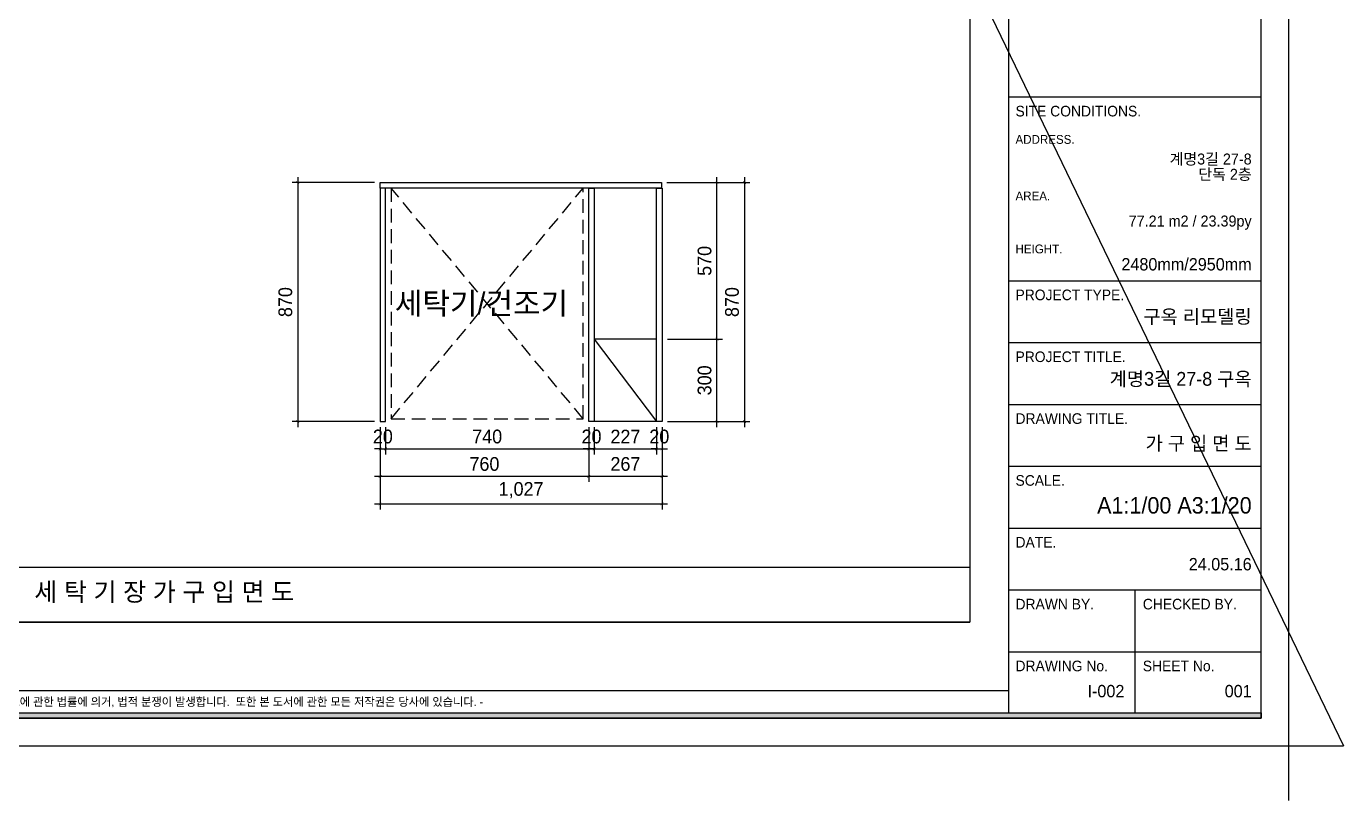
# Model space of a CAD drawing. Header units: inches. Extents: x 7740 to 83056, y -9304 to 75068.
# Drawn here: x 78257 to 83056, y 33676 to 36496 of the extents above; entities that cross this region are included whole.
import ezdxf
from ezdxf.enums import TextEntityAlignment as Align

# ---------------------------------------------------------------- set-up
doc = ezdxf.new("R2010")
doc.units = ezdxf.units.IN
doc.header["$LTSCALE"] = 50
doc.header["$MEASUREMENT"] = 0
doc.linetypes.add('DASHEDX2', pattern=[1.5, 1, -0.5])
for name, color, linetype in [('0-ELC TEXT', 7, 'Continuous'), ('0-SHEET', 7, 'Continuous'), ('06-FUR', 6, 'Continuous'), ('F-SYM', 7, 'Continuous'), ('FORM(YOURNAME)-11', 1, 'Continuous'), ('FORM(YOURNAME)-11 @ 1', 1, 'Continuous')]:
    doc.layers.add(name, color=color, linetype=linetype)
doc.styles.add('HY울릉도L', font='Dotum.ttf')
doc.styles.add('YOURNAME', font='HY울릉도M.TTF')
doc.styles.add('코레일둥고', font='Korail_Round_Gothic_Medium.ttf')
doc.dimstyles.new('20', dxfattribs={"dimscale": 20, "dimtxt": 2.5, "dimasz": 1, "dimexe": 1, "dimexo": 1, "dimgap": 1, "dimtad": 1, "dimdec": 0, "dimrnd": 0.05, "dimdsep": 46, "dimlunit": 6, "dimtxsty": 'HY울릉도L', "dimblk": 'ARCHTICK', "dimcen": 2.5, "dimdle": 1, "dimclrd": 133, "dimclre": 133, "dimclrt": 30, "dimadec": 0, "dimazin": 0, "dimtfac": 1, "dimtdec": 0, "dimtix": 1, "dimtmove": 2, "dimatfit": 3, "dimldrblk": 'ARCHTICK', "dimfxl": 0, "dimlwd": -1, "dimlwe": -1, "dimarcsym": 0})

# ---------------------------------------------------------------- blocks, each defined once
blk = doc.blocks.new('FORM-PLAN')
at = {"layer": 'FORM(YOURNAME)-11'}
h = blk.add_hatch(color=256, dxfattribs=at)
h.dxf.hatch_style = 1
h.paths.add_polyline_path([(-71444, 55115), (10556, 55115), (10556, 54915), (-71444, 54915)])
h.paths.add_polyline_path([(-71444, -2085), (10556, -2085), (10556, -2285), (-71444, -2285)])
at = {"layer": 'Defpoints', "color": 158}
for p, q in [((1346, 54915), (1346, -2085)), ((1346, -1285), (-71444, -1285))]:
    blk.add_line(p, q, dxfattribs=at)
for points in [[(-71444, -2285), (10556, -2285), (10556, 55115), (-71444, 55115)], [(-69444, 53115), (-64, 53115), (-64, 1215), (-69444, 1215)]]:
    blk.add_lwpolyline(points, close=True, dxfattribs=at)
at = {"layer": 'Defpoints', "color": 1}
blk.add_lwpolyline([(11556, -5285), (11556, -3285), (13556, -3285)], dxfattribs=at)
at = {"layer": 'FORM(YOURNAME)-11', "color": 14}
for p, q in [((1346, 20344), (10556, 20344)), ((1346, 13651), (10556, 13651)), ((1346, 11398), (10556, 11398)), ((1346, 9146), (10556, 9146)), ((1346, 6893), (10556, 6893)), ((1346, 4641), (10556, 4641)), ((1346, 2388), (10556, 2388)), ((5951, 2388), (5951, -2085)), ((1346, 136), (10556, 136))]:
    blk.add_line(p, q, dxfattribs=at)
at = {"layer": 'FORM(YOURNAME)-11', "color": 250}
blk.add_lwpolyline([(-72444, -3285), (11556, -3285), (11556, 56115), (-72444, 56115)], close=True, dxfattribs=at)
at = {"layer": 'FORM(YOURNAME)-11'}
blk.add_lwpolyline([(-71444, -2085), (10556, -2085), (10556, -2285), (-71444, -2285)], close=True, dxfattribs=at)
at = {"layer": 'FORM(YOURNAME)-11', "color": 14, "style": 'YOURNAME'}
for s, height, p in [('SITE CONDITIONS.', 386.14, (1603, 19829)), ('PROJECT TYPE.', 386.14, (1603, 13136)), ('PROJECT TITLE.', 386.14, (1603, 10883)), ('DRAWING TITLE.', 386.14, (1603, 8631)), ('SCALE.', 386.1, (1603, 6378)), ('DATE.', 386.1, (1603, 4126)), ('DRAWN BY.', 386.1, (1603, 1873)), ('CHECKED BY.', 386.14, (6240, 1873)), ('DRAWING No.', 386.14, (1603, -379)), ('SHEET No.', 386.1, (6240, -379))]:
    blk.add_text(s, height=height, dxfattribs=at).set_placement(p, align=Align.MIDDLE_LEFT)
at = {"layer": 'FORM(YOURNAME)-11', "color": 251, "style": 'YOURNAME'}
for s, p in [('ADDRESS.', (1603, 18799)), ('AREA.', (1603, 16740)), ('HEIGHT.', (1603, 14809))]:
    blk.add_text(s, height=321.8, dxfattribs=at).set_placement(p, align=Align.MIDDLE_LEFT)
at = {"layer": 'FORM(YOURNAME)-11', "color": 1, "style": 'YOURNAME'}
blk.add_text("- 본 도서는 어떠한 경우에도 무단으로 도용할 수 없으며 도용시 '지적재산권' 보호에 관한 법률에 의거, 법적 분쟁이 발생합니다.  또한 본 도서에 관한 모든 저작권은 당사에 있습니다. -", height=300, dxfattribs=at).set_placement((-32990, -1685), align=Align.MIDDLE_CENTER)
at = {"layer": 'FORM(YOURNAME)-11', "color": 3, "style": 'YOURNAME'}
for tag, height, p in [('1', 450, (9905, 18188)), ('2', 450, (9905, 17544)), ('3', 450, (9905, 16257)), ('4', 450, (9905, 14326)), ('5', 515, (9905, 12009)), ('6', 515, (9905, 9757)), ('7', 515, (9905, 7504)), ('8', 515, (9905, 5252)), ('9', 515, (9905, 2999)), ('10', 515, (5655, 811)), ('11', 515, (9905, 747)), ('12', 515, (5655, -1441)), ('13', 515, (9905, -1441))]:
    blk.add_attdef(tag, text='', height=height, dxfattribs=at).set_placement(p, align=Align.MIDDLE_RIGHT)
blk = doc.blocks.new('*U817')
at = {"layer": 'F-SYM'}
ref = blk.add_blockref('FORM-PLAN', (81700.2, 34204.2), dxfattribs=dict(at, xscale=0.1, yscale=0.1, zscale=0.1))
ref.add_attrib('4', '2480mm/2950mm', dxfattribs={"layer": 'FORM(YOURNAME)-11 @ 1', "color": 3, "height": 45, "style": 'YOURNAME'}).set_placement((82720.7, 35629.3), align=Align.MIDDLE_RIGHT)
ref.add_attrib('3', '77.21 m2 / 23.39py', dxfattribs={"layer": 'FORM(YOURNAME)-11 @ 1', "color": 3, "height": 40, "style": 'YOURNAME'}).set_placement((82720.7, 35786.8), align=Align.MIDDLE_RIGHT)
ref.add_attrib('2', '단독 2층', dxfattribs={"layer": 'FORM(YOURNAME)-11 @ 1', "color": 3, "height": 40, "style": 'YOURNAME'}).set_placement((82720.7, 35957), align=Align.MIDDLE_RIGHT)
ref.add_attrib('1', '계명3길 27-8', dxfattribs={"layer": 'FORM(YOURNAME)-11 @ 1', "color": 3, "height": 40, "style": 'YOURNAME'}).set_placement((82720.7, 36012.7), align=Align.MIDDLE_RIGHT)
ref.add_attrib('5', '구옥 리모델링', dxfattribs={"layer": 'FORM(YOURNAME)-11 @ 1', "color": 3, "height": 50, "style": 'YOURNAME'}).set_placement((82720.7, 35438.9), align=Align.MIDDLE_RIGHT)
ref.add_attrib('6', '계명3길 27-8 구옥', dxfattribs={"layer": 'FORM(YOURNAME)-11 @ 1', "color": 3, "height": 50, "style": 'YOURNAME'}).set_placement((82720.7, 35212), align=Align.MIDDLE_RIGHT)
ref.add_attrib('7', '가 구 입 면 도', dxfattribs={"layer": 'FORM(YOURNAME)-11 @ 1', "color": 3, "height": 50, "style": 'YOURNAME'}).set_placement((82720.7, 34976.8), align=Align.MIDDLE_RIGHT)
ref.add_attrib('8', 'A1:1/00 A3:1/20', dxfattribs={"layer": 'FORM(YOURNAME)-11 @ 1', "color": 3, "height": 60, "style": 'YOURNAME'}).set_placement((82720.7, 34751.3), align=Align.MIDDLE_RIGHT)
ref.add_attrib('9', '24.05.16', dxfattribs={"layer": 'FORM(YOURNAME)-11 @ 1', "color": 3, "height": 45, "style": 'YOURNAME'}).set_placement((82720.7, 34537), align=Align.MIDDLE_RIGHT)
ref.add_attrib('13', '001', dxfattribs={"layer": 'FORM(YOURNAME)-11 @ 1', "color": 3, "height": 45, "style": 'YOURNAME'}).set_placement((82720.7, 34074.7), align=Align.MIDDLE_RIGHT)
ref.add_attrib('12', 'I-002', dxfattribs={"layer": 'FORM(YOURNAME)-11 @ 1', "color": 3, "height": 45, "style": 'YOURNAME'}).set_placement((82257, 34074.7), align=Align.MIDDLE_RIGHT)
blk = doc.blocks.new('_ARCHTICK')
at = {"color": 0, "linetype": 'ByBlock', "const_width": 0.075}
blk.add_lwpolyline([(-0.25, -0.25), (0.25, 0.25)], dxfattribs=at)
blk = doc.blocks.new('*D767')
at = {"layer": '06-FUR', "color": 133}
for p, q in [((80873, 35946.6), (80873, 35036.6)), ((80591, 35926.6), (80893, 35926.6)), ((80593, 35056.6), (80893, 35056.6))]:
    blk.add_line(p, q, dxfattribs=at)
at = {"layer": 'Defpoints', "color": 0}
for p in [(80571, 35926.6), (80573, 35056.6), (80873, 35056.6)]:
    blk.add_point(p, dxfattribs=at)
at = {"layer": '06-FUR', "color": 133, "xscale": 20, "yscale": 20, "zscale": 20}
for p, rotation in [((80873, 35926.6), 90), ((80873, 35056.6), 270)]:
    blk.add_blockref('_ARCHTICK', p, dxfattribs=dict(at, rotation=rotation))
at = {"layer": '06-FUR', "color": 30, "insert": (80828, 35491.6), "char_height": 50, "attachment_point": 5, "rotation": 90, "style": 'HY울릉도L'}
blk.add_mtext('870', dxfattribs=at)
blk = doc.blocks.new('*D768')
at = {"layer": '06-FUR', "color": 133}
for p, q in [((80773, 35036.6), (80773, 35376.6)), ((80593, 35356.6), (80793, 35356.6)), ((80593, 35056.6), (80793, 35056.6))]:
    blk.add_line(p, q, dxfattribs=at)
at = {"layer": 'Defpoints', "color": 0}
for p in [(80573, 35356.6), (80773, 35356.6), (80573, 35056.6)]:
    blk.add_point(p, dxfattribs=at)
at = {"layer": '06-FUR', "color": 133, "xscale": 20, "yscale": 20, "zscale": 20}
for p, rotation in [((80773, 35356.6), 90), ((80773, 35056.6), 270)]:
    blk.add_blockref('_ARCHTICK', p, dxfattribs=dict(at, rotation=rotation))
at = {"layer": '06-FUR', "color": 30, "insert": (80728, 35206.6), "char_height": 50, "attachment_point": 5, "rotation": 90, "style": 'HY울릉도L'}
blk.add_mtext('300', dxfattribs=at)
blk = doc.blocks.new('*D769')
at = {"layer": '06-FUR', "color": 133}
for p, q in [((80773, 35336.6), (80773, 35946.6)), ((80593, 35926.6), (80793, 35926.6)), ((80593, 35356.6), (80793, 35356.6))]:
    blk.add_line(p, q, dxfattribs=at)
at = {"layer": 'Defpoints', "color": 0}
for p in [(80573, 35926.6), (80773, 35926.6), (80573, 35356.6)]:
    blk.add_point(p, dxfattribs=at)
at = {"layer": '06-FUR', "color": 133, "xscale": 20, "yscale": 20, "zscale": 20}
for p, rotation in [((80773, 35926.6), 90), ((80773, 35356.6), 270)]:
    blk.add_blockref('_ARCHTICK', p, dxfattribs=dict(at, rotation=rotation))
at = {"layer": '06-FUR', "color": 30, "insert": (80728, 35641.6), "char_height": 50, "attachment_point": 5, "rotation": 90, "style": 'HY울릉도L'}
blk.add_mtext('570', dxfattribs=at)
blk = doc.blocks.new('*D770')
at = {"layer": '06-FUR', "color": 133}
for p, q in [((79246, 35946.6), (79246, 35036.6)), ((79526, 35926.6), (79226, 35926.6)), ((79526, 35056.6), (79226, 35056.6))]:
    blk.add_line(p, q, dxfattribs=at)
at = {"layer": 'Defpoints', "color": 0}
for p in [(79546, 35926.6), (79246, 35056.6), (79546, 35056.6)]:
    blk.add_point(p, dxfattribs=at)
at = {"layer": '06-FUR', "color": 133, "xscale": 20, "yscale": 20, "zscale": 20}
for p, rotation in [((79246, 35926.6), 90), ((79246, 35056.6), 270)]:
    blk.add_blockref('_ARCHTICK', p, dxfattribs=dict(at, rotation=rotation))
at = {"layer": '06-FUR', "color": 30, "insert": (79201, 35491.6), "char_height": 50, "attachment_point": 5, "rotation": 90, "style": 'HY울릉도L'}
blk.add_mtext('870', dxfattribs=at)
blk = doc.blocks.new('*D771')
at = {"layer": '06-FUR', "color": 133}
for p, q in [((79546, 35036.6), (79546, 34736.6)), ((80573, 35036.6), (80573, 34736.6)), ((79526, 34756.6), (80593, 34756.6))]:
    blk.add_line(p, q, dxfattribs=at)
at = {"layer": 'Defpoints', "color": 0}
for p in [(79546, 35056.6), (80573, 35056.6), (80573, 34756.6)]:
    blk.add_point(p, dxfattribs=at)
at = {"layer": '06-FUR', "color": 133, "xscale": 20, "yscale": 20, "zscale": 20, "rotation": 180}
blk.add_blockref('_ARCHTICK', (79546, 34756.6), dxfattribs=at)
at = {"layer": '06-FUR', "color": 133, "xscale": 20, "yscale": 20, "zscale": 20}
blk.add_blockref('_ARCHTICK', (80573, 34756.6), dxfattribs=at)
at = {"layer": '06-FUR', "color": 30, "insert": (80059.5, 34806.5), "char_height": 50, "attachment_point": 5, "style": 'HY울릉도L'}
blk.add_mtext('1,027', dxfattribs=at)
blk = doc.blocks.new('*D772')
at = {"layer": '06-FUR', "color": 133}
for p, q in [((80306, 35036.6), (80306, 34836.6)), ((80573, 35036.6), (80573, 34836.6)), ((80593, 34856.6), (80286, 34856.6))]:
    blk.add_line(p, q, dxfattribs=at)
at = {"layer": 'Defpoints', "color": 0}
for p in [(80306, 35056.6), (80573, 35056.6), (80306, 34856.6)]:
    blk.add_point(p, dxfattribs=at)
at = {"layer": '06-FUR', "color": 133, "xscale": 20, "yscale": 20, "zscale": 20, "rotation": 180}
blk.add_blockref('_ARCHTICK', (80306, 34856.6), dxfattribs=at)
at = {"layer": '06-FUR', "color": 133, "xscale": 20, "yscale": 20, "zscale": 20}
blk.add_blockref('_ARCHTICK', (80573, 34856.6), dxfattribs=at)
at = {"layer": '06-FUR', "color": 30, "insert": (80439.5, 34901.7), "char_height": 50, "attachment_point": 5, "style": 'HY울릉도L'}
blk.add_mtext('267', dxfattribs=at)
blk = doc.blocks.new('*D773')
at = {"layer": '06-FUR', "color": 133}
for p, q in [((79546, 35036.6), (79546, 34836.6)), ((80306, 35036.6), (80306, 34836.6)), ((80326, 34856.6), (79526, 34856.6))]:
    blk.add_line(p, q, dxfattribs=at)
at = {"layer": 'Defpoints', "color": 0}
for p in [(79546, 35056.6), (80306, 35056.6), (79546, 34856.6)]:
    blk.add_point(p, dxfattribs=at)
at = {"layer": '06-FUR', "color": 133, "xscale": 20, "yscale": 20, "zscale": 20, "rotation": 180}
blk.add_blockref('_ARCHTICK', (79546, 34856.6), dxfattribs=at)
at = {"layer": '06-FUR', "color": 133, "xscale": 20, "yscale": 20, "zscale": 20}
blk.add_blockref('_ARCHTICK', (80306, 34856.6), dxfattribs=at)
at = {"layer": '06-FUR', "color": 30, "insert": (79926, 34901.7), "char_height": 50, "attachment_point": 5, "style": 'HY울릉도L'}
blk.add_mtext('760', dxfattribs=at)
blk = doc.blocks.new('*D774')
at = {"layer": '06-FUR', "color": 133}
for p, q in [((79546, 35036.6), (79546, 34936.6)), ((79566, 35036.6), (79566, 34936.6)), ((79546, 34956.6), (79526, 34956.6)), ((79546, 34956.6), (79566, 34956.6)), ((79566, 34956.6), (79586, 34956.6))]:
    blk.add_line(p, q, dxfattribs=at)
at = {"layer": 'Defpoints', "color": 0}
for p in [(79546, 35056.6), (79566, 35056.6), (79566, 34956.6)]:
    blk.add_point(p, dxfattribs=at)
at = {"layer": '06-FUR', "color": 133, "xscale": 20, "yscale": 20, "zscale": 20}
blk.add_blockref('_ARCHTICK', (79546, 34956.6), dxfattribs=at)
at = {"layer": '06-FUR', "color": 133, "xscale": 20, "yscale": 20, "zscale": 20, "rotation": 180}
blk.add_blockref('_ARCHTICK', (79566, 34956.6), dxfattribs=at)
at = {"layer": '06-FUR', "color": 30, "insert": (79556, 35001.7), "char_height": 50, "attachment_point": 5, "style": 'HY울릉도L'}
blk.add_mtext('20', dxfattribs=at)
blk = doc.blocks.new('*D775')
at = {"layer": '06-FUR', "color": 133}
for p, q in [((79566, 35036.6), (79566, 34936.6)), ((80306, 35036.6), (80306, 34936.6)), ((79546, 34956.6), (80326, 34956.6))]:
    blk.add_line(p, q, dxfattribs=at)
at = {"layer": 'Defpoints', "color": 0}
for p in [(79566, 35056.6), (80306, 35056.6), (80306, 34956.6)]:
    blk.add_point(p, dxfattribs=at)
at = {"layer": '06-FUR', "color": 133, "xscale": 20, "yscale": 20, "zscale": 20, "rotation": 180}
blk.add_blockref('_ARCHTICK', (79566, 34956.6), dxfattribs=at)
at = {"layer": '06-FUR', "color": 133, "xscale": 20, "yscale": 20, "zscale": 20}
blk.add_blockref('_ARCHTICK', (80306, 34956.6), dxfattribs=at)
at = {"layer": '06-FUR', "color": 30, "insert": (79936, 35001.7), "char_height": 50, "attachment_point": 5, "style": 'HY울릉도L'}
blk.add_mtext('740', dxfattribs=at)
blk = doc.blocks.new('*D776')
at = {"layer": '06-FUR', "color": 133}
for p, q in [((80306, 35036.6), (80306, 34936.6)), ((80326, 35036.6), (80326, 34936.6)), ((80306, 34956.6), (80286, 34956.6)), ((80326, 34956.6), (80306, 34956.6)), ((80326, 34956.6), (80346, 34956.6))]:
    blk.add_line(p, q, dxfattribs=at)
at = {"layer": 'Defpoints', "color": 0}
for p in [(80306, 35056.6), (80326, 35056.6), (80306, 34956.6)]:
    blk.add_point(p, dxfattribs=at)
at = {"layer": '06-FUR', "color": 133, "xscale": 20, "yscale": 20, "zscale": 20}
blk.add_blockref('_ARCHTICK', (80306, 34956.6), dxfattribs=at)
at = {"layer": '06-FUR', "color": 133, "xscale": 20, "yscale": 20, "zscale": 20, "rotation": 180}
blk.add_blockref('_ARCHTICK', (80326, 34956.6), dxfattribs=at)
at = {"layer": '06-FUR', "color": 30, "insert": (80316, 35001.7), "char_height": 50, "attachment_point": 5, "style": 'HY울릉도L'}
blk.add_mtext('20', dxfattribs=at)
blk = doc.blocks.new('*D777')
at = {"layer": '06-FUR', "color": 133}
for p, q in [((80326, 35036.6), (80326, 34936.6)), ((80553, 35036.6), (80553, 34936.6)), ((80306, 34956.6), (80573, 34956.6))]:
    blk.add_line(p, q, dxfattribs=at)
at = {"layer": 'Defpoints', "color": 0}
for p in [(80326, 35056.6), (80553, 35056.6), (80553, 34956.6)]:
    blk.add_point(p, dxfattribs=at)
at = {"layer": '06-FUR', "color": 133, "xscale": 20, "yscale": 20, "zscale": 20, "rotation": 180}
blk.add_blockref('_ARCHTICK', (80326, 34956.6), dxfattribs=at)
at = {"layer": '06-FUR', "color": 133, "xscale": 20, "yscale": 20, "zscale": 20}
blk.add_blockref('_ARCHTICK', (80553, 34956.6), dxfattribs=at)
at = {"layer": '06-FUR', "color": 30, "insert": (80439.5, 35001.6), "char_height": 50, "attachment_point": 5, "style": 'HY울릉도L'}
blk.add_mtext('227', dxfattribs=at)
blk = doc.blocks.new('*D778')
at = {"layer": '06-FUR', "color": 133}
for p, q in [((80553, 35036.6), (80553, 34936.6)), ((80573, 35036.6), (80573, 34936.6)), ((80553, 34956.6), (80533, 34956.6)), ((80553, 34956.6), (80573, 34956.6)), ((80573, 34956.6), (80593, 34956.6))]:
    blk.add_line(p, q, dxfattribs=at)
at = {"layer": 'Defpoints', "color": 0}
for p in [(80553, 35056.6), (80573, 35056.6), (80573, 34956.6)]:
    blk.add_point(p, dxfattribs=at)
at = {"layer": '06-FUR', "color": 133, "xscale": 20, "yscale": 20, "zscale": 20}
blk.add_blockref('_ARCHTICK', (80553, 34956.6), dxfattribs=at)
at = {"layer": '06-FUR', "color": 133, "xscale": 20, "yscale": 20, "zscale": 20, "rotation": 180}
blk.add_blockref('_ARCHTICK', (80573, 34956.6), dxfattribs=at)
at = {"layer": '06-FUR', "color": 30, "insert": (80563, 35001.7), "char_height": 50, "attachment_point": 5, "style": 'HY울릉도L'}
blk.add_mtext('20', dxfattribs=at)

msp = doc.modelspace()

# ---------------------------------------------------------------- linework, layer by layer
at = {"layer": '0-SHEET'}
for p, q in [((74755.8, 34525.7), (81693.8, 34525.7)), ((74755.8, 34325.7), (81693.8, 34325.7))]:
    msp.add_line(p, q, dxfattribs=at)
at = {"layer": '06-FUR'}
for p, q in [((74255.8, 52095.7), (83055.8, 33875.7)), ((80553, 35356.6), (80326, 35356.6)), ((80326, 35356.6), (80553, 35056.6)), ((80553, 35056.6), (80326, 35056.6))]:
    msp.add_line(p, q, dxfattribs=at)
at = {"layer": '06-FUR', "color": 8, "linetype": 'DASHEDX2'}
for p, q in [((80286, 35066.6), (79586, 35906.6)), ((79586, 35066.6), (80286, 35906.6))]:
    msp.add_line(p, q, dxfattribs=at)
at = {"layer": '06-FUR'}
msp.add_lwpolyline([(79546, 35926.6), (80571, 35926.6), (80571, 35906.6), (79546, 35906.6)], close=True, dxfattribs=at)
for points in [[(79546, 35906.6), (79546, 35056.6), (79566, 35056.6), (79566, 35906.6), (79546, 35906.6)], [(80326, 35906.6), (80326, 35056.6), (80306, 35056.6), (80306, 35906.6), (80326, 35906.6)], [(80573, 35906.6), (80573, 35056.6), (80553, 35056.6), (80553, 35906.6), (80573, 35906.6)]]:
    msp.add_lwpolyline(points, dxfattribs=at)
at = {"layer": '06-FUR', "color": 8, "linetype": 'DASHEDX2'}
msp.add_lwpolyline([(79586, 35066.6), (80286, 35066.6), (80286, 35906.6), (79586, 35906.6)], close=True, dxfattribs=at)

# ---------------------------------------------------------------- block references
at = {"layer": '06-FUR'}
msp.add_blockref('*U817', (0, 0), dxfattribs=at)

# ---------------------------------------------------------------- texts
at = {"layer": '0-ELC TEXT', "style": '코레일둥고'}
msp.add_text('세 탁 기 장 가 구 입 면 도', height=66.667, dxfattribs=at).set_placement((78286.3, 34403))
at = {"layer": '06-FUR', "color": 8, "style": '코레일둥고'}
msp.add_text('세탁기/건조기 ', height=80, dxfattribs=at).set_placement((79599.5, 35446.8))

# ---------------------------------------------------------------- dimensions: what is measured, and where the dimension line sits
at = {"layer": '06-FUR'}
for base, p1, p2, picture, middle in [((79246, 35056.6), (79546, 35926.6), (79546, 35056.6), '*D770', (79201, 35491.6)), ((80873, 35056.6), (80571, 35926.6), (80573, 35056.6), '*D767', (80828, 35491.6)), ((80773, 35926.6), (80573, 35356.6), (80573, 35926.6), '*D769', (80728, 35641.6)), ((80773, 35356.6), (80573, 35056.6), (80573, 35356.6), '*D768', (80728, 35206.6))]:
    dim = msp.add_linear_dim(base=base, p1=p1, p2=p2, angle=90, dimstyle='20', dxfattribs=at)
    dim.commit()
    dim.dimension.update_dxf_attribs({"geometry": picture, "text_midpoint": middle})
for base, p1, p2, picture, middle in [((79566, 34956.6), (79546, 35056.6), (79566, 35056.6), '*D774', (79556, 35001.7)), ((80573, 34756.6), (79546, 35056.6), (80573, 35056.6), '*D771', (80059.5, 34806.5)), ((79546, 34856.6), (80306, 35056.6), (79546, 35056.6), '*D773', (79926, 34901.7)), ((80306, 34956.6), (79566, 35056.6), (80306, 35056.6), '*D775', (79936, 35001.7)), ((80306, 34956.6), (80326, 35056.6), (80306, 35056.6), '*D776', (80316, 35001.7)), ((80306, 34856.6), (80573, 35056.6), (80306, 35056.6), '*D772', (80439.5, 34901.7)), ((80553, 34956.6), (80326, 35056.6), (80553, 35056.6), '*D777', (80439.5, 35001.6)), ((80573, 34956.6), (80553, 35056.6), (80573, 35056.6), '*D778', (80563, 35001.7))]:
    dim = msp.add_linear_dim(base=base, p1=p1, p2=p2, dimstyle='20', dxfattribs=at)
    dim.commit()
    dim.dimension.update_dxf_attribs({"geometry": picture, "text_midpoint": middle})

doc.saveas('drawing.dxf')
